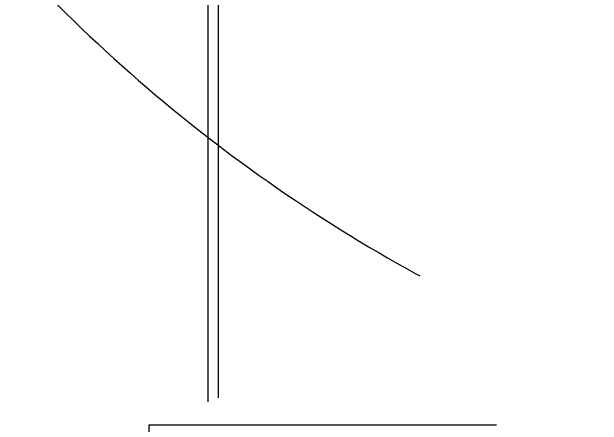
# Model space of a CAD drawing. Header units: millimetres. Extents: x 8533 to 164433, y 5768 to 115327.
# Drawn here: x 80376.9 to 80660.7, y 99794.8 to 99993.4 of the extents above; entities that cross this region are included whole.
import ezdxf

# ---------------------------------------------------------------- set-up
doc = ezdxf.new("R2010")
doc.units = ezdxf.units.MM
doc.header["$LTSCALE"] = 250
doc.linetypes.add('HIDDEN', pattern=[2, 1, -1])
doc.layers.add('EF-1', color=35, linetype='Continuous')

msp = doc.modelspace()

# ---------------------------------------------------------------- linework, layer by layer
at = {"layer": 'EF-1', "color": 7, "linetype": 'HIDDEN'}
for p, q in [((80476.14, 100057.98, -0.36), (80476.14, 99794.77, -0.36)), ((80471.14, 100056.05, -0.36), (80471.14, 99794.77, -0.36)), ((82109.82, 99794.77, -0.36), (80442.8, 99794.77, -0.36)), ((80442.8, 99794.77, -0.36), (80442.8, 99732.26, -0.36))]:
    msp.add_line(p, q, dxfattribs=at)
msp.add_arc((80939.75, 100538.32, -0.36), 765.39, 222.6603, 273.04542, dxfattribs=at)

doc.saveas('drawing.dxf')
